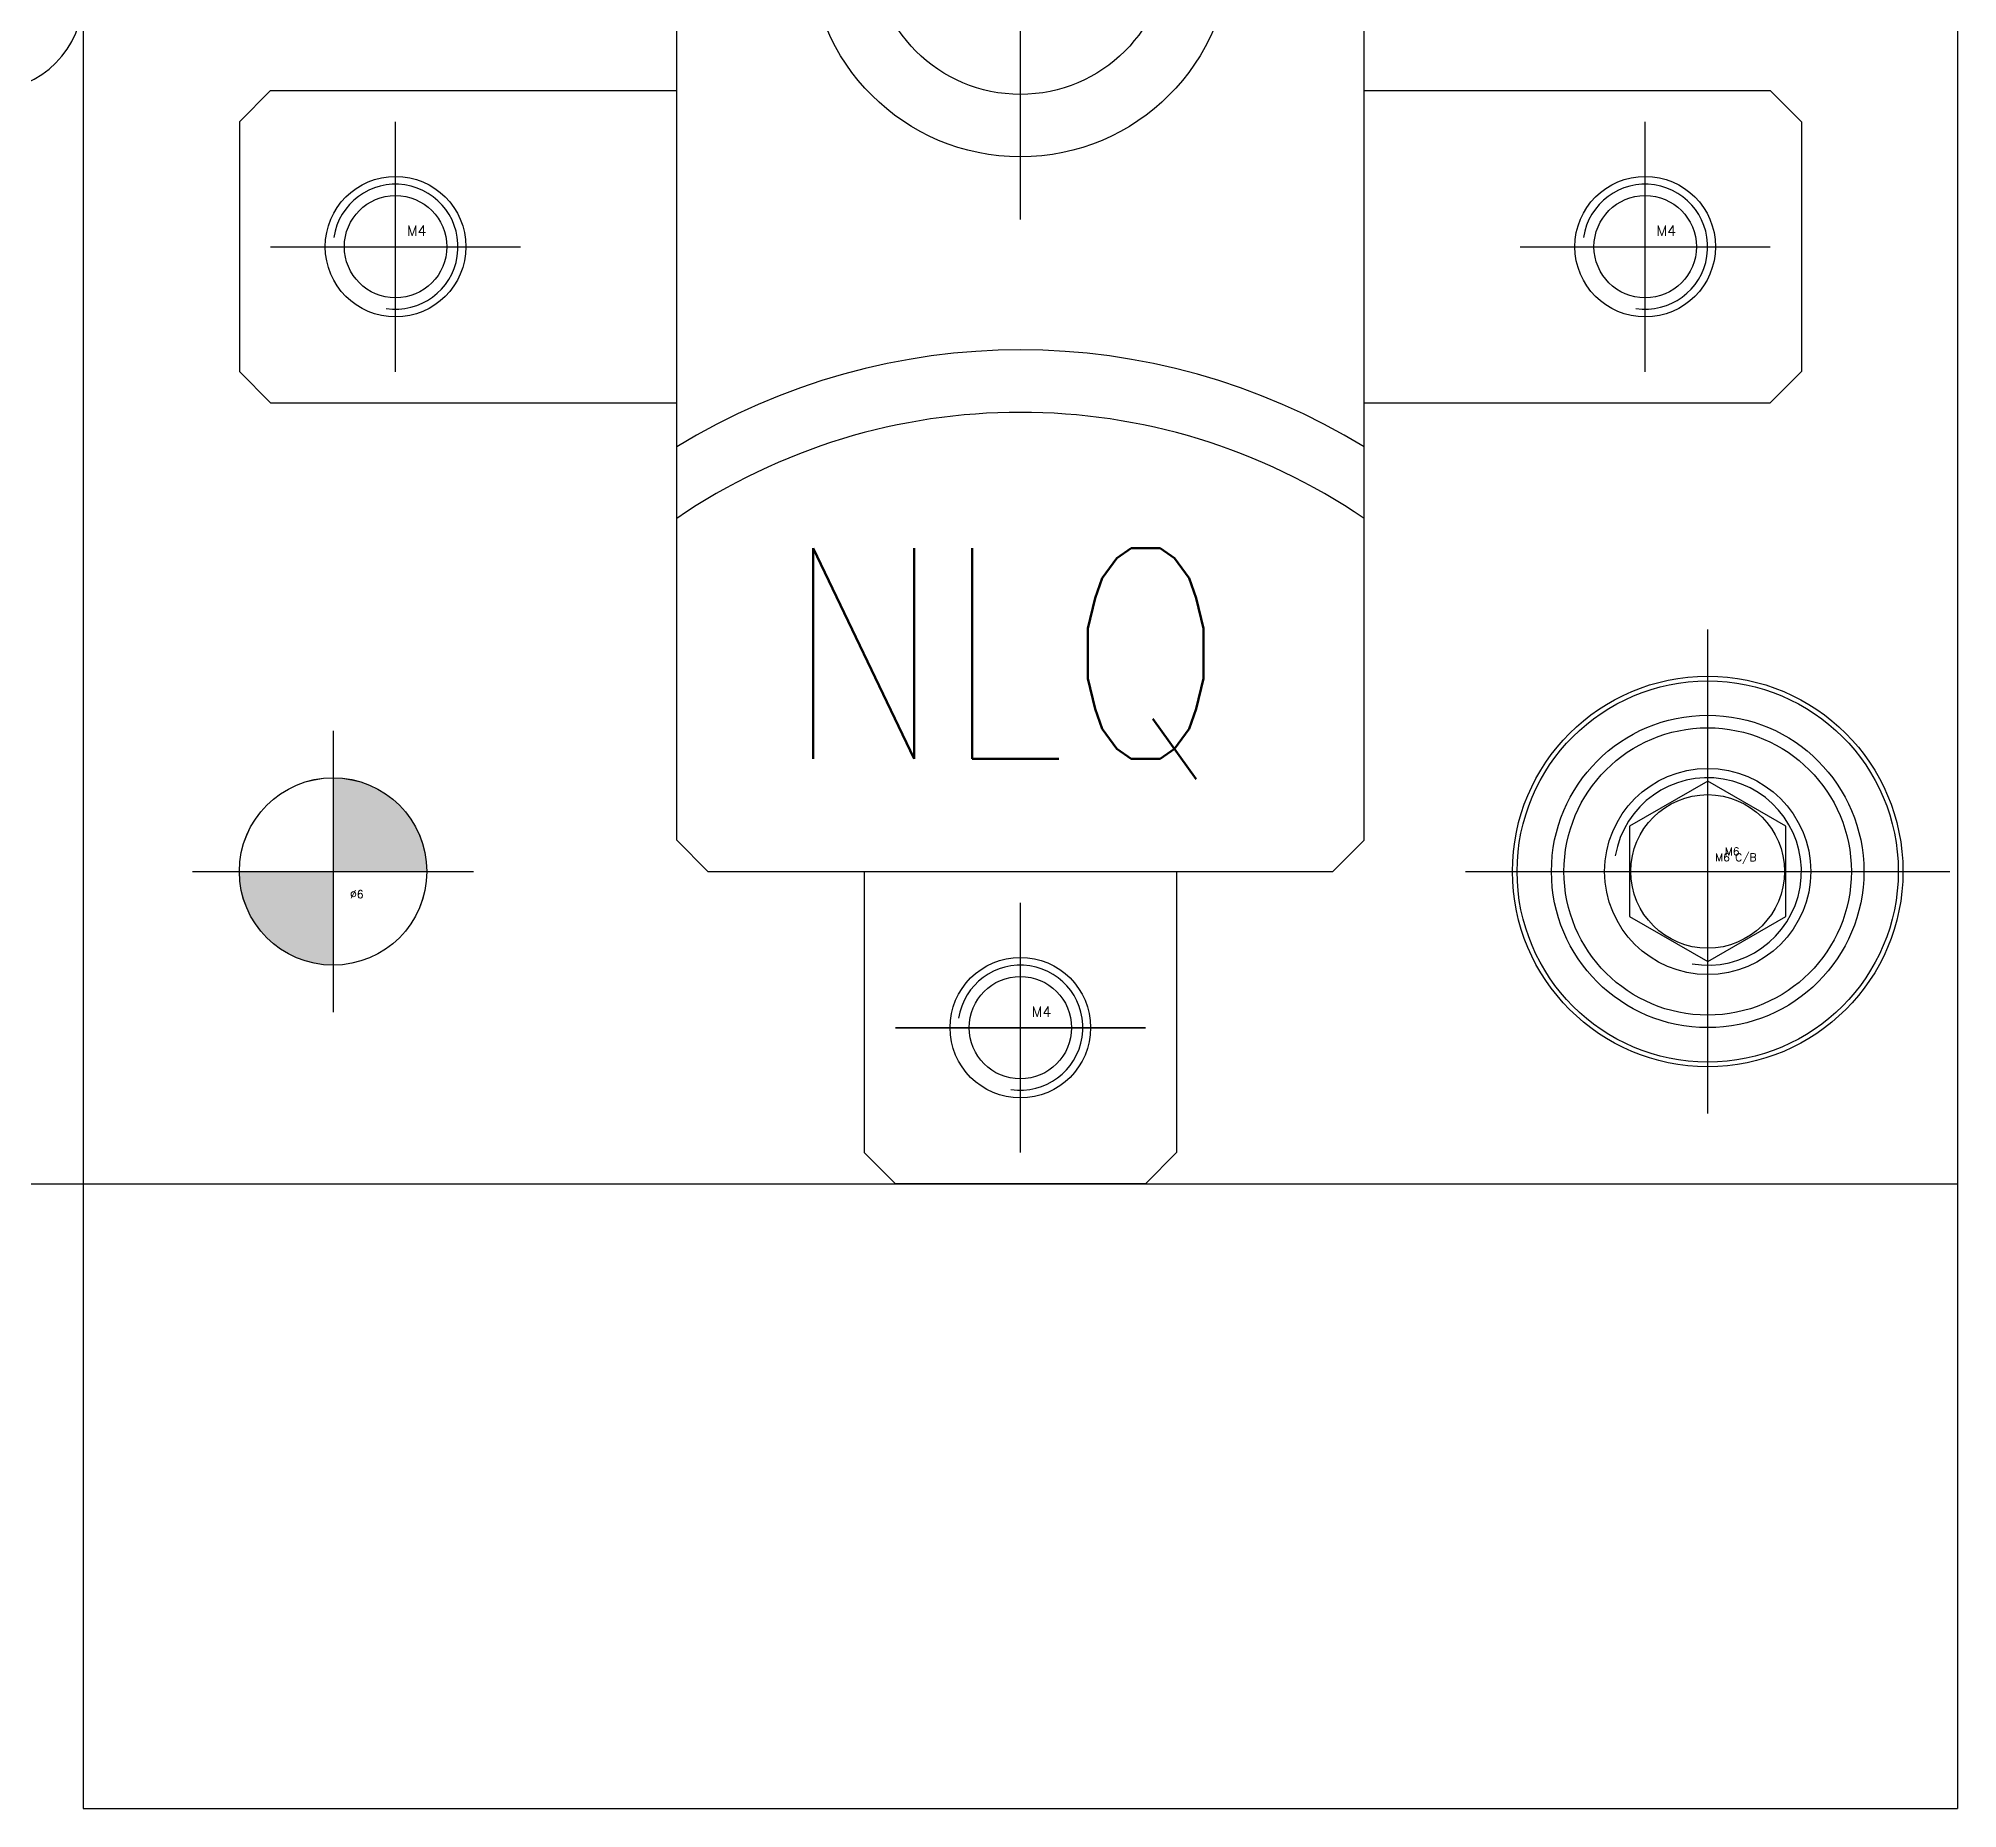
# Model space of a CAD drawing. Header units: millimetres. Extents: x 7997 to 8570, y 4594 to 4866.
# Drawn here: x 8047.6 to 8109.1, y 4741.2 to 4797.9 of the extents above; entities that cross this region are included whole.
import ezdxf

# ---------------------------------------------------------------- set-up
doc = ezdxf.new("R2010")
doc.units = ezdxf.units.MM
doc.linetypes.add('CENTER', pattern=[50.8, 31.75, -6.35, 6.35, -6.35])
doc.linetypes.add('HIDDEN', pattern=[9.525, 6.35, -3.175])
doc.layers.add('1', color=220, linetype='CENTER')
doc.layers.add('3', color=223, linetype='HIDDEN')
doc.styles.get("Standard").update_dxf_attribs({"font": 'romans.shx', "bigfont": 'whgtxt.shx'})

# ---------------------------------------------------------------- blocks, each defined once
blk = doc.blocks.new('Q1')
at = {"color": 4}
for p, q in [((5937.88, 4768.454), (5936.88, 4767.454)), ((5937.88, 4768.454), (5957.88, 4768.454)), ((5957.88, 4768.454), (5958.88, 4767.454)), ((5936.88, 4729.454), (5936.88, 4767.454)), ((5958.88, 4729.454), (5958.88, 4767.454)), ((5923.88, 4753.454), (5922.88, 4752.454)), ((5923.88, 4753.454), (5936.88, 4753.454)), ((5958.88, 4753.454), (5971.88, 4753.454)), ((5972.88, 4752.454), (5971.88, 4753.454)), ((5922.88, 4752.454), (5922.88, 4744.454)), ((5972.88, 4752.454), (5972.88, 4744.454)), ((5923.88, 4743.454), (5922.88, 4744.454)), ((5971.88, 4743.454), (5972.88, 4744.454)), ((5923.88, 4743.454), (5936.88, 4743.454)), ((5958.88, 4743.454), (5971.88, 4743.454)), ((5937.88, 4728.454), (5936.88, 4729.454)), ((5957.88, 4728.454), (5958.88, 4729.454)), ((5937.88, 4728.454), (5957.88, 4728.454)), ((5942.88, 4728.454), (5942.88, 4719.454)), ((5952.88, 4728.454), (5952.88, 4719.454)), ((5942.88, 4719.454), (5943.88, 4718.454)), ((5951.88, 4718.454), (5952.88, 4719.454)), ((5951.88, 4718.454), (5943.88, 4718.454))]:
    blk.add_line(p, q, dxfattribs=at)
for centre, radius in [((5947.88, 4758.056), 6.727), ((5947.88, 4758.056), 4.727), ((5927.88, 4748.454), 2.25), ((5967.88, 4748.454), 2.25), ((5947.88, 4723.454), 2.25)]:
    blk.add_circle(centre, radius, dxfattribs=at)
for centre, radius, start, end in [((5947.88, 4724.126), 21.025, 58.45353, 121.54647), ((5947.88, 4723.642), 19.509, 55.67757, 124.32243)]:
    blk.add_arc(centre, radius, start, end, dxfattribs=at)
at = {"layer": '1', "color": 4, "ltscale": 3}
for p, q in [((5947.88, 4759.801), (5947.88, 4766.783)), ((5947.88, 4757.183), (5947.88, 4758.928)), ((5939.153, 4758.056), (5946.135, 4758.056)), ((5947.007, 4758.056), (5948.753, 4758.056)), ((5949.625, 4758.056), (5956.607, 4758.056)), ((5947.88, 4749.329), (5947.88, 4756.31)), ((5927.88, 4744.454), (5927.88, 4752.454)), ((5967.88, 4744.454), (5967.88, 4752.454)), ((5923.88, 4748.454), (5931.88, 4748.454)), ((5963.88, 4748.454), (5971.88, 4748.454)), ((5947.88, 4719.454), (5947.88, 4727.454)), ((5943.88, 4723.454), (5951.88, 4723.454))]:
    blk.add_line(p, q, dxfattribs=at)
at = {"color": 4, "width": 0.8}
blk.add_text('NLQ', height=6.75, dxfattribs=at).set_placement((5940.319, 4732.055))
blk = doc.blocks.new('Q2')
h = blk.add_hatch(color=256)
h.paths.add_polyline_path([(5969.88, 4902.284), (5969.88, 4899.284), (5972.88, 4899.284, 0.414214)])
h.paths.add_polyline_path([(5969.88, 4899.284), (5966.88, 4899.284, 0.414214), (5969.88, 4896.284)])
h.paths.add_polyline_path([(5970.299, 4899.675), (5971.383, 4899.675), (5971.383, 4900.425), (5970.299, 4900.425)], flags=24)
h = blk.add_hatch(color=256)
h.paths.add_polyline_path([(5925.88, 4862.284), (5925.88, 4859.284), (5928.88, 4859.284, 0.414214)])
h.paths.add_polyline_path([(5925.88, 4859.284), (5922.88, 4859.284, 0.414214), (5925.88, 4856.284)])
h.paths.add_polyline_path([(5926.299, 4859.675), (5927.383, 4859.675), (5927.383, 4860.425), (5926.299, 4860.425)], flags=24)
for p, q in [((5922.88, 4909.284), (5917.88, 4904.284)), ((5922.88, 4909.284), (5972.88, 4909.284)), ((5972.88, 4909.284), (5977.88, 4904.284)), ((5917.88, 4904.284), (5917.88, 4887.287)), ((5977.88, 4904.284), (5977.88, 4849.284)), ((5905.88, 4891.218), (5886.275, 4891.218)), ((5886.275, 4891.218), (5886.275, 4878.789)), ((5905.88, 4887.287), (5905.88, 4891.218)), ((5914.88, 4884.287), (5908.88, 4884.287)), ((5887.669, 4875.325), (5911.797, 4850.206)), ((5913.961, 4849.284), (5977.88, 4849.284))]:
    blk.add_line(p, q)
for centre, radius in [((5925.88, 4899.284), 3.3), ((5969.88, 4899.284), 3), ((5927.88, 4879.284), 1.639), ((5967.88, 4879.284), 1.639), ((5969.88, 4859.284), 3.3), ((5925.88, 4859.284), 3), ((5947.88, 4854.284), 1.639)]:
    blk.add_circle(centre, radius)
for centre, radius, start, end in [((5908.88, 4887.287), 3, 180, 270), ((5914.88, 4887.287), 3, 270, 0), ((5891.275, 4878.789), 5, 180, 223.8473), ((5913.961, 4852.284), 3, 223.8473, 270)]:
    blk.add_arc(centre, radius, start, end)
at = {"layer": '1', "ltscale": 4}
for p, q in [((5925.88, 4894.784), (5925.88, 4903.784)), ((5921.38, 4899.284), (5930.38, 4899.284)), ((5969.88, 4854.784), (5969.88, 4863.784)), ((5965.38, 4859.284), (5974.38, 4859.284))]:
    blk.add_line(p, q, dxfattribs=at)
at = {"layer": '1', "ltscale": 2}
for p, q in [((5969.88, 4903.784), (5969.88, 4894.784)), ((5965.38, 4899.284), (5974.38, 4899.284)), ((5925.88, 4863.784), (5925.88, 4854.784)), ((5921.38, 4859.284), (5930.38, 4859.284))]:
    blk.add_line(p, q, dxfattribs=at)
at = {"layer": '1', "ltscale": 3}
for p, q in [((5927.88, 4875.284), (5927.88, 4883.284)), ((5967.88, 4875.284), (5967.88, 4883.284)), ((5923.88, 4879.284), (5931.88, 4879.284)), ((5963.88, 4879.284), (5971.88, 4879.284)), ((5947.88, 4850.284), (5947.88, 4858.284)), ((5943.88, 4854.284), (5951.88, 4854.284))]:
    blk.add_line(p, q, dxfattribs=at)
at = {"layer": '1', "linetype": 'ByBlock'}
for centre in [(5927.88, 4879.284), (5967.88, 4879.284), (5947.88, 4854.284)]:
    blk.add_arc(centre, 2, 261.37307, 171.37307, dxfattribs=at)
at = {"layer": '3'}
for s, height, p in [('%%c6', 0.25, (5970.424, 4898.431)), ('M4', 0.3333, (5928.243, 4879.628)), ('M4', 0.3333, (5968.243, 4879.628)), ('%%c6', 0.25, (5926.424, 4858.431)), ('M4', 0.3333, (5948.243, 4854.628))]:
    blk.add_text(s, height=height, dxfattribs=at).set_placement(p)
blk = doc.blocks.new('Q3')
h = blk.add_hatch(color=256)
h.paths.add_polyline_path([(5969.88, 5027.07), (5969.88, 5024.07), (5972.88, 5024.07, 0.414214)])
h.paths.add_polyline_path([(5969.88, 5024.07), (5966.88, 5024.07, 0.414214), (5969.88, 5021.07)])
h.paths.add_polyline_path([(5970.299, 5024.461), (5971.383, 5024.461), (5971.383, 5025.211), (5970.299, 5025.211)], flags=24)
h = blk.add_hatch(color=256)
h.paths.add_polyline_path([(5925.88, 4987.07), (5925.88, 4984.07), (5928.88, 4984.07, 0.414214)])
h.paths.add_polyline_path([(5925.88, 4984.07), (5922.88, 4984.07, 0.414214), (5925.88, 4981.07)])
h.paths.add_polyline_path([(5926.299, 4984.461), (5927.383, 4984.461), (5927.383, 4985.211), (5926.299, 4985.211)], flags=24)
at = {"color": 3}
for p, q in [((5922.88, 5034.07), (5917.88, 5029.07)), ((5922.88, 5034.07), (5972.88, 5034.07)), ((5972.88, 5034.07), (5977.88, 5029.07)), ((5917.88, 5029.07), (5917.88, 4954.07)), ((5977.88, 5029.07), (5977.88, 4954.07)), ((5917.88, 4954.07), (5977.88, 4954.07))]:
    blk.add_line(p, q, dxfattribs=at)
for centre, radius in [((5969.88, 5024.07), 3), ((5925.88, 5024.07), 2.459), ((5925.88, 4984.07), 3), ((5969.88, 4984.07), 2.459)]:
    blk.add_circle(centre, radius)
at = {"layer": '1', "ltscale": 4}
for p, q in [((5925.88, 5019.57), (5925.88, 5028.57)), ((5921.38, 5024.07), (5930.38, 5024.07)), ((5969.88, 4979.57), (5969.88, 4988.57)), ((5965.38, 4984.07), (5974.38, 4984.07))]:
    blk.add_line(p, q, dxfattribs=at)
at = {"layer": '1', "ltscale": 2}
for p, q in [((5969.88, 5028.57), (5969.88, 5019.57)), ((5965.38, 5024.07), (5974.38, 5024.07)), ((5925.88, 4988.57), (5925.88, 4979.57)), ((5921.38, 4984.07), (5930.38, 4984.07))]:
    blk.add_line(p, q, dxfattribs=at)
at = {"layer": '1', "linetype": 'ByBlock'}
for centre in [(5925.88, 5024.07), (5969.88, 4984.07)]:
    blk.add_arc(centre, 3, 260.40593, 170.40593, dxfattribs=at)
at = {"layer": '3'}
for s, p in [('M6 C/B', (5926.116, 5024.396)), ('M6', (5926.424, 5024.586)), ('%%c6', (5970.424, 5023.217)), ('M6 C/B', (5970.116, 4984.396)), ('M6', (5970.424, 4984.586)), ('%%c6', (5926.424, 4983.217))]:
    blk.add_text(s, height=0.25, dxfattribs=at).set_placement(p)
blk = doc.blocks.new('J77')
at = {"color": 6}
for p, q in [((8315.242, 4528.869), (8312.742, 4527.429)), ((8317.742, 4527.429), (8315.242, 4528.869)), ((8312.742, 4527.429), (8312.742, 4524.539)), ((8317.742, 4524.539), (8317.742, 4527.429)), ((8312.742, 4524.539), (8315.242, 4523.099)), ((8315.242, 4523.099), (8317.742, 4524.539))]:
    blk.add_line(p, q, dxfattribs=at)
for radius in [6.25, 6.1, 5, 4.6]:
    blk.add_circle((8315.242, 4525.984), radius, dxfattribs=at)
at = {"layer": '1', "color": 6, "ltscale": 4}
for p, q in [((8315.242, 4518.234), (8315.242, 4533.734)), ((8307.492, 4525.984), (8322.992, 4525.984))]:
    blk.add_line(p, q, dxfattribs=at)
at = {"layer": '3', "color": 6}
blk.add_text('M6', height=0.25, dxfattribs=at).set_placement((8315.786, 4526.499))

msp = doc.modelspace()

# ---------------------------------------------------------------- block references
for name, p in [('Q2', (2131.188, -88.057)), ('Q3', (2131.188, -212.842)), ('Q1', (2131.188, 42.774)), ('J77', (-214.174, 245.244))]:
    msp.add_blockref(name, p)

doc.saveas('drawing.dxf')
